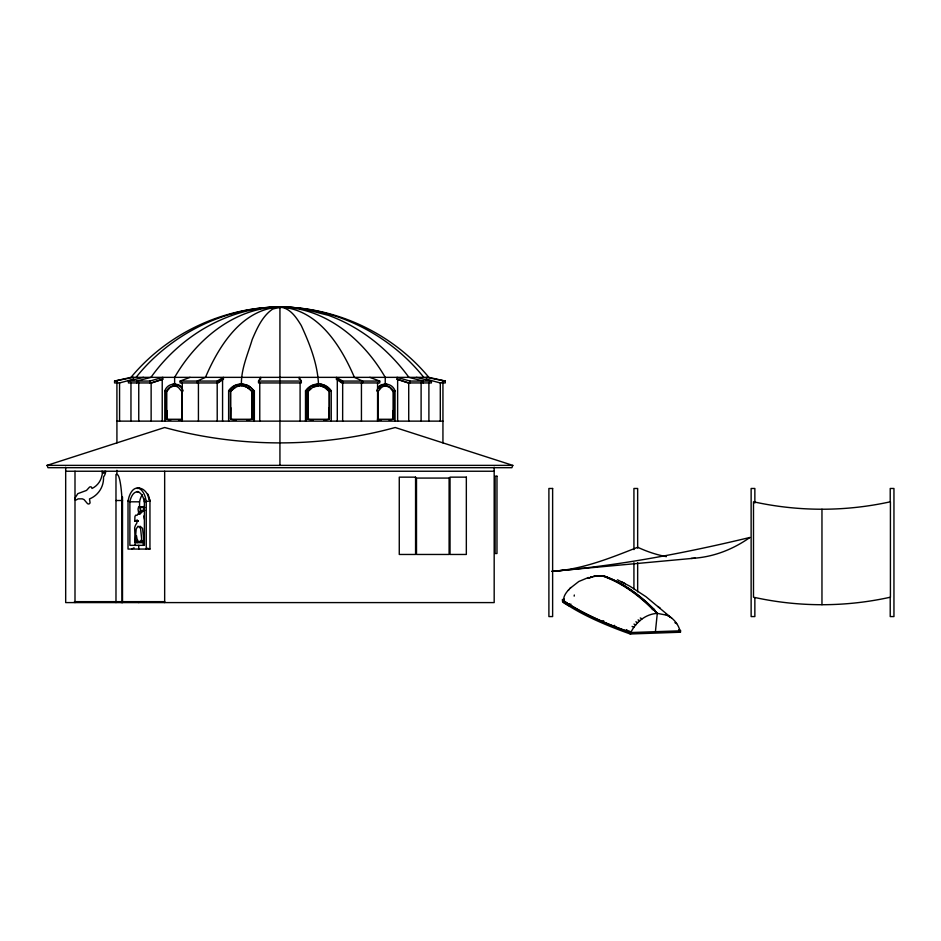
<?xml version="1.0" encoding="UTF-8"?>
<svg xmlns="http://www.w3.org/2000/svg" width="941" height="941" viewBox="0 0 941 941"><rect width="100%" height="100%" fill="white"/><g stroke="black" fill="none" stroke-linecap="round" stroke-linejoin="round"><path stroke-width="1.41" d="M236.026 420.204L230.651 419.274L230.768 407.665M252.306 406.218L252.117 419.274L246.754 420.204M170.697 420.204L166.769 419.274L167.039 410.57M679.19 629.611L680.59 630.811L680.437 632.234L630.235 633.987L623.918 631.705A344.947 79.856 6 0 1 568.458 605.639C567.435 604.628 560.683 601.993 563.353 600.734M680.59 630.811L630.388 632.552L624.071 630.27A345.053 79.879 6 0 1 568.587 604.193L562.518 599.805L564.024 599.288M630.67 633.928L630.823 632.505L624.518 630.223A344.406 79.738 6 0 1 569.14 604.204C559.954 602.146 564.306 594.206 568.929 589.595M135.092 542.075L136.222 528.889L138.033 526.207L140.562 528.36L141.632 538.852L141.044 541.287L137.551 541.687L136.433 535.558L135.092 542.075L137.104 542.075L137.868 540.205M562.436 601.287L562.53 599.499L564.329 599.323M562.718 601.711L563.424 599.346M563.294 602.264L563.965 600.829M565.306 603.722L565.988 602.287M655.642 611.662L655.548 612.485L655.689 611.662M655.418 631.693L657.288 613.379L652.972 608.898A345.441 172.215 88.1 0 0 602.758 575.704L594.194 576.186M679.873 632.223L680.025 630.799C678.038 623.377 672.556 617.331 665.51 614.367M574.186 596.147L574.304 595.006M630.235 633.987L630.388 632.552M147.761 493.99A19.302 9.645 -90 0 1 148.96 497.024L149.948 500.93L149.948 549.062L128.023 549.062L128.023 500.93L129.011 497.024A19.302 9.645 90 0 1 145.267 497.024L146.255 500.93L146.255 549.062M144.444 505.835L143.385 510.798L141.773 512.257L140.256 511.575L138.856 514.174L138.033 509.128L138.633 506.811L144.279 506.811L143.914 507.399M139.574 541.687L143.056 541.287L143.644 538.852L142.573 528.36L140.044 526.207M140.256 511.575L140.033 506.811M512.81 465.372L511.88 467.701L47.979 467.701L47.05 465.372L164.663 427.508C239.532 448.022 320.328 448.022 395.196 427.508L512.81 465.372L47.05 465.372M144.502 499.024L144.455 502.165M104.78 471.241L103.781 473.347L102.734 471.265M299.203 379.211L299.203 377.353L301.332 381.07L301.332 382.94L258.528 382.94L258.528 381.07L260.657 377.353L260.657 379.211M630.823 632.505C635.728 622.26 645.702 613.955 657.336 613.379L653.03 608.898A345.441 172.109 87.9 0 0 602.652 575.716L603.416 575.774A345.347 172.062 87.9 0 1 653.724 608.945L655.007 610.286M164.804 421.133L164.804 390.856C167.804 381.999 180.131 381.999 183.13 390.856L181.825 391.55L181.825 419.274M166.769 419.274L166.769 391.55L170.262 387.327L174.626 385.728M378.035 419.274L378.035 391.55L381.528 387.327L384.41 385.904M138.856 514.174L140.068 514.174L141.468 511.575M230.651 419.274L230.651 391.55L231.851 390.115M313.106 420.204L307.742 419.274L307.742 391.55L312.753 387.327L318.717 385.728M74.998 498.06L77.809 493.649L86.513 490.426L89.336 487.32A1.576 1.576 0 0 1 91.512 487.179L92.018 488.473A17.903 17.903 0 0 0 101.804 475.923A6.058 6.058 0 0 0 101.804 471.265M305.507 421.133L305.507 390.856C311.295 381.881 325.562 381.634 331.232 390.856L331.232 421.133M570.058 588.337L578.786 581.503L588.407 577.503M568.399 590.183L570.787 587.537M136.08 377.353C170.615 334.079 224.429 307.178 279.936 307.013C336.843 307.213 392.55 333.514 428.849 377.353L445.293 381.07L445.293 382.94L440.165 382.94M119.695 382.94L114.567 382.94L114.567 381.07L131.011 377.353C167.31 333.514 223.017 307.213 279.936 307.013C335.431 307.178 389.245 334.079 423.779 377.353M138.939 512.669L136.927 515.409L135.822 515.08L134.939 516.386L134.763 521.043L137.445 520.114L136.692 523.408A10.069 5.034 90 0 0 134.645 527.854L135.092 539.734L137.104 542.686M379.517 388.551L380.87 387.327M310.906 388.551L307.989 391.55L307.989 419.274M377.941 387.057L381.481 384.669L386.763 384.069M217.218 382.94L221.5 379.952M180.119 381.07L217.195 381.07L223.429 377.353L223.429 379.211L218.077 382.94L180.119 382.94L180.119 381.07L190.047 377.353M233.333 388.551L237.367 386.445M235.426 387.327L230.416 391.55L230.416 419.274L252.117 419.274L252.117 391.55L247.107 387.327L243.166 385.904M131.716 549.062L134.057 547.827M378.035 391.55L376.729 390.856C379.741 381.999 392.056 381.999 395.055 390.856L393.091 391.55L389.598 387.327L385.234 385.728M137.504 491.531A16.832 6.446 90 0 1 138.75 491.872L137.139 491.861A15.55 7.775 -90 0 0 129.882 501.812L129.882 545.345L144.396 545.345L144.396 501.812L149.948 500.93L147.267 493.99A19.538 11.892 -90 0 0 138.75 488.132A19.502 7.457 -90 0 0 137.268 488.508M312.518 387.327C318.199 383.963 325.786 386.28 329.444 391.55L329.444 419.274L307.742 419.274L307.554 406.218M603.416 575.774L596.335 575.821L597.1 575.716L588.043 578.186L588.795 578.08M382.293 386.445C386.798 384.199 391.785 387.398 393.75 391.55L393.75 419.274L377.376 419.274L381.305 420.204M162.793 379.211L151.713 382.94L128.458 382.94L128.458 381.07L149.854 381.07L162.793 377.353L162.793 379.211L151.136 382.94L151.136 421.133M423.144 382.94L423.144 381.07L408.9 377.353C388.621 349.499 360.862 327.127 328.35 315.306C310.448 311.083 290.922 303.72 272.619 309.095C262.233 316.294 257.081 328.221 252.235 339.43C247.906 353.945 241.261 368.519 241.39 383.869L234.779 385.681L228.628 390.856L228.628 421.133M114.567 381.07L133.54 377.353L133.54 379.211L119.566 382.94L119.566 421.133M237.12 386.445L239.367 385.904M128.458 381.07L143.526 377.353M178.555 420.204L182.483 419.274L166.11 419.274L166.11 391.55C168.074 387.398 173.062 384.199 177.567 386.445M389.162 420.204L393.091 419.274L393.091 391.55M323.845 420.204L329.209 419.274L329.209 391.55L324.433 387.327L320.505 385.904M385.234 383.869L385.234 377.353C363.461 339.607 325.327 307.413 279.936 307.013C241.884 309.06 218.947 345.77 205.467 377.353L197.245 381.07L197.245 382.94M593.536 576.304L594.3 576.186M590.772 577.092L591.524 576.974L588.701 578.08L589.478 578.139M173.097 384.069L178.378 384.669L181.919 387.057M601.993 575.821A345.347 172.168 88.1 0 1 652.242 608.992L653.724 608.945M695.246 558.131L551.908 571.352C581.985 569.576 610.039 558.178 637.704 547.262A256.481 162.828 84.7 0 0 666.393 556.649M362.614 382.94L362.614 381.07L354.392 377.353C340.913 345.77 317.976 309.06 279.936 307.013C234.532 307.413 196.398 339.607 174.626 377.353L174.626 383.869M551.908 571.352C618.766 565.694 684.777 553.143 749.942 537.452A256.481 162.828 84.7 0 1 691.153 558.413M239.12 385.904L241.39 385.728M318.717 383.869L311.906 385.692L306.19 390.856L306.19 421.133M318.47 383.869C317.493 363.567 309.671 343.841 301.238 325.48C296.286 317.399 290.251 308.107 279.936 307.013C228.463 307.154 180.378 335.937 150.96 377.353L136.716 381.07L136.716 382.94M614.073 625.483L614.767 625.424M602.946 620.825L603.675 620.778M629.094 631.611L630.211 631.576L626.024 630.07L627.082 630.141M131.011 377.353L428.849 377.353M223.429 379.211L222.57 379.211L222.57 421.133M336.431 379.211L341.783 382.94L379.741 382.94L379.741 381.07L342.677 381.07L336.431 377.353L336.431 379.211L337.29 379.211L337.29 421.133M397.067 379.211L408.159 382.94L431.401 382.94L431.401 381.07L410.005 381.07L397.067 377.353L397.067 379.211L408.723 382.94L408.723 421.133M445.293 381.07L426.32 377.353L426.438 379.211M258.528 381.07L301.332 381.07M254.352 421.133L254.352 390.856L251.87 391.55L251.87 419.274M305.507 390.856L307.742 391.55M166.769 391.55L164.804 390.856M230.651 391.55L228.628 390.856C234.133 381.799 248.153 381.799 253.67 390.856L253.67 421.133M252.117 391.55L250.671 390.115M329.209 391.55L331.232 390.856L325.08 385.681L320.74 384.069M116.919 421.133L442.94 421.133M65.682 471.241L494.178 471.241M122.059 602.593L121.765 495.778A41.016 5.352 -90 0 0 117.413 474.593L115.978 474.499L115.978 602.593M137.139 488.12L139.597 488.12M115.978 500.506L122.506 500.506M142.42 494.59A15.55 7.775 90 0 0 139.562 501.812L129.882 501.812L128.023 500.93M140.609 507.575L144.843 507.575M140.609 510.375L144.843 510.375M140.056 511.822L141.268 511.822M140.056 512.751L141.268 512.751M135.598 520.608L137.821 520.608M134.763 521.043L138.092 521.043M134.975 521.243L138.303 521.243M141.044 541.287L143.056 541.287M137.551 541.687L141.785 541.687M143.985 542.686L135.092 542.686L135.092 545.345M74.421 601.652L164.663 601.652M571.011 604.216L568.587 604.193L568.458 605.639L570.622 605.663M567.423 603.181L566.753 604.628L568.976 604.687M564.835 601.499L564.153 602.934L566.435 603.028M562.8 600.24L563.388 600.276M562.518 599.805L563.106 599.84M591.43 576.986L592.207 577.033M657.288 613.379L667.24 615.261M241.39 383.869L248.412 385.681L254.352 390.856M241.143 385.728L245.413 386.445L249.2 388.551M416.345 377.353L431.401 381.07M426.32 379.211L440.294 382.94L440.294 421.133M147.466 548.238L149.948 549.062M175.449 385.904L178.331 387.327L181.825 391.55M369.813 377.353L379.741 381.07M617.461 579.797L629.87 586.208L645.914 596.665L669.851 616.602M667.663 615.661L669.404 616.555M669.827 616.943L671.568 617.837M674.909 622.671L676.65 623.565M640.303 617.966L642.033 618.86M638.092 619.884L639.821 620.778M635.881 621.789L637.61 622.683M633.987 624.095L635.716 624.989M632.093 626.4L633.834 627.294M622.166 582.091L625.247 583.679M74.998 499.671L75.186 499.8A1.364 1.364 0 0 0 76.527 499.789L78.138 498.859L82.338 498.859L84.055 499.589L87.384 503.482A1.529 1.529 0 0 0 90.065 502.623L89.489 498.942A22.384 22.384 0 0 0 103.51 476.958A10.28 10.28 0 0 0 105.721 471.241M338.36 379.952L342.642 382.94M657.947 606.475L660.335 608.333M678.955 629.882L680.025 630.799M679.567 631.493L680.437 632.234M652.242 608.992L653.524 610.333M148.478 497.283L149.948 500.93M143.867 515.95L144.432 519.267M392.82 410.57L393.091 419.274M329.091 407.665L329.209 419.274M890.221 501.577L890.221 488.473L893.95 488.473L893.95 616.567L890.221 616.567L890.221 597.641M821.963 509.222L821.963 604.71M754.858 503.035L754.858 488.473L751.13 488.473L751.13 616.567L754.858 616.567L754.858 597.641M637.657 548.156L637.657 488.473L633.928 488.473L633.928 549.603M637.657 562.706L637.657 591.818M633.928 562.706L633.928 588.901M494.178 467.254L494.178 602.593L65.682 602.593L65.682 467.254M442.94 382.94L442.94 442.882M442.482 381.07L442.482 382.94M428.896 382.94L428.896 421.133M421.109 382.94L421.109 421.133M410.005 381.07L410.005 382.94M397.631 379.211L397.631 421.133M395.055 390.856L395.055 421.133M377.576 382.94L377.576 421.133M361.438 382.94L361.438 421.133M342.677 381.07L342.642 421.133M300.097 382.94L300.097 421.133M279.936 307.013L279.936 465.372M259.763 382.94L259.763 421.133M217.195 381.07L217.218 421.133M198.422 382.94L198.422 421.133M182.283 382.94L182.283 421.133M164.663 471.241L164.663 602.593M162.228 379.211L162.228 421.133M149.854 381.07L149.854 382.94M143.35 542.686L143.35 545.345M139.562 501.812L139.562 507.622M138.75 382.94L138.75 421.133M138.75 545.345L138.75 549.062M138.75 601.652L138.75 602.593M130.964 382.94L130.964 421.133M122.506 496.966L122.506 602.593M121.201 601.652L121.201 602.593M117.378 381.07L117.378 382.94M116.919 382.94L116.919 442.882M116.919 470.312L116.919 474.499M74.998 471.218L74.998 602.593M137.139 491.861A15.55 7.775 -90 0 1 144.396 501.812M496.977 476.205L495.107 476.205L495.107 553.52L496.977 553.52L496.977 476.205M415.569 477.146L399.266 477.146L399.266 554.461L415.569 554.461L415.569 477.146M466.336 477.146L450.033 477.146L450.033 554.461L466.336 554.461L466.336 477.146M449.104 478.075L416.498 478.075L416.498 554.461L449.104 554.461L449.104 478.075M552.626 488.473L548.897 488.473L548.897 616.567L552.626 616.567L552.626 488.473M890.421 597.194L890.421 501.776A318.246 318.246 0 0 1 753.494 501.776L753.494 597.194A315.576 315.576 0 0 0 890.421 597.194"/></g></svg>
